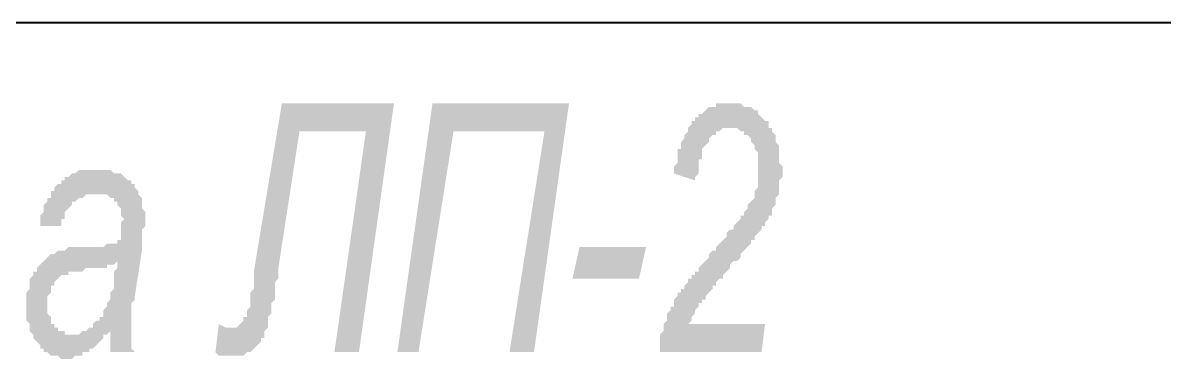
# Model space of a CAD drawing. Header units: millimetres. Extents: x 1372 to 666090, y 1285 to 31551.
# Drawn here: x 576732 to 578092, y 3832 to 4232 of the extents above; entities that cross this region are included whole.
import ezdxf

# ---------------------------------------------------------------- set-up
doc = ezdxf.new("R2010")
doc.units = ezdxf.units.MM
doc.layers.add('PDF _2D-чертеж - Общий_Ном._пера__21', color=7, linetype='Continuous')
doc.layers.add('PDF _75-АЗ Штамп', color=7, linetype='Continuous')

msp = doc.modelspace()

# ---------------------------------------------------------------- hatches: boundary and pattern name
at = {"layer": 'PDF _75-АЗ Штамп', "transparency": 33554559}
for points in [[(577040.9, 4136.2), (577174.4, 4136.2), (577132.7, 3840.1), (577103.5, 3840.1), (577141, 4102.8), (577061.8, 4102.8), (577036.7, 3940.2), (577036.7, 3931.8), (577036.7, 3927.7), (577032.6, 3923.5), (577032.6, 3915.2), (577032.6, 3911), (577032.6, 3906.8), (577032.6, 3902.7), (577028.4, 3898.5), (577028.4, 3894.3), (577028.4, 3890.1), (577028.4, 3886), (577024.2, 3881.8), (577024.2, 3877.6), (577024.2, 3873.5), (577024.2, 3869.3), (577024.2, 3869.3), (577020.1, 3865.1), (577020.1, 3860.9), (577020.1, 3860.9), (577020.1, 3856.8), (577015.9, 3856.8), (577015.9, 3856.8), (577015.9, 3852.6), (577011.7, 3848.4), (577011.7, 3848.4), (577007.5, 3844.3), (577007.5, 3844.3), (577003.4, 3840.1), (577003.4, 3840.1), (576999.2, 3840.1), (576995, 3835.9), (576995, 3835.9), (576990.9, 3835.9), (576986.7, 3835.9), (576986.7, 3835.9), (576982.5, 3835.9), (576982.5, 3835.9), (576978.4, 3835.9), (576978.4, 3835.9), (576974.2, 3835.9), (576970, 3835.9), (576965.8, 3835.9), (576965.8, 3835.9), (576961.7, 3840.1), (576965.8, 3873.5), (576974.2, 3869.3), (576974.2, 3869.3), (576978.4, 3869.3), (576982.5, 3869.3), (576982.5, 3869.3), (576982.5, 3869.3), (576986.7, 3869.3), (576986.7, 3869.3), (576990.9, 3873.5), (576990.9, 3873.5), (576995, 3877.6), (576995, 3881.8), (576999.2, 3881.8), (576999.2, 3881.8), (576999.2, 3886), (576999.2, 3890.1), (576999.2, 3890.1), (577003.4, 3894.3), (577003.4, 3898.5), (577003.4, 3902.7), (577003.4, 3906.8), (577003.4, 3911), (577007.5, 3915.2), (577007.5, 3919.3), (577007.5, 3923.5), (577007.5, 3931.8), (577007.5, 3936)], [(577178.5, 3840.1), (577220.3, 4136.2), (577382.9, 4136.2), (577341.2, 3840.1), (577312, 3840.1), (577353.7, 4102.8), (577245.3, 4102.8), (577203.6, 3840.1)], [(577491.3, 3840.1), (577491.3, 3844.3), (577491.3, 3848.4), (577491.3, 3852.6), (577491.3, 3856.8), (577491.3, 3860.9), (577495.5, 3865.1), (577495.5, 3869.3), (577495.5, 3869.3), (577495.5, 3873.5), (577499.7, 3877.6), (577499.7, 3881.8), (577499.7, 3881.8), (577499.7, 3886), (577503.9, 3890.1), (577503.9, 3894.3), (577508, 3894.3), (577508, 3898.5), (577508, 3902.7), (577512.2, 3906.8), (577512.2, 3911), (577516.4, 3911), (577516.4, 3915.2), (577520.5, 3915.2), (577520.5, 3919.3), (577520.5, 3919.3), (577524.7, 3923.5), (577524.7, 3923.5), (577524.7, 3927.7), (577528.9, 3927.7), (577528.9, 3931.8), (577533.1, 3931.8), (577533.1, 3936), (577537.2, 3936), (577537.2, 3940.2), (577541.4, 3944.4), (577541.4, 3944.4), (577545.6, 3948.5), (577549.7, 3952.7), (577549.7, 3956.9), (577553.9, 3961), (577558.1, 3961), (577558.1, 3965.2), (577562.2, 3969.4), (577562.2, 3969.4), (577566.4, 3973.6), (577570.6, 3977.7), (577570.6, 3981.9), (577574.8, 3986.1), (577578.9, 3986.1), (577578.9, 3990.2), (577583.1, 3994.4), (577583.1, 3994.4), (577587.3, 3998.6), (577587.3, 3998.6), (577587.3, 4002.7), (577591.4, 4002.7), (577591.4, 4002.7), (577591.4, 4006.9), (577595.6, 4011.1), (577595.6, 4015.3), (577599.8, 4019.4), (577599.8, 4019.4), (577604, 4023.6), (577604, 4027.8), (577604, 4031.9), (577608.1, 4036.1), (577608.1, 4036.1), (577608.1, 4040.3), (577608.1, 4044.5), (577608.1, 4048.6), (577608.1, 4052.8), (577608.1, 4057), (577608.1, 4057), (577608.1, 4061.1), (577608.1, 4065.3), (577608.1, 4069.5), (577608.1, 4073.6), (577608.1, 4077.8), (577604, 4082), (577604, 4086.2), (577604, 4086.2), (577599.8, 4090.3), (577599.8, 4094.5), (577599.8, 4094.5), (577595.6, 4098.7), (577591.4, 4098.7), (577591.4, 4102.8), (577587.3, 4102.8), (577587.3, 4102.8), (577583.1, 4107), (577578.9, 4107), (577578.9, 4107), (577574.8, 4107), (577570.6, 4107), (577570.6, 4107), (577566.4, 4107), (577562.2, 4102.8), (577562.2, 4102.8), (577558.1, 4102.8), (577558.1, 4098.7), (577553.9, 4098.7), (577549.7, 4094.5), (577549.7, 4094.5), (577549.7, 4090.3), (577545.6, 4086.2), (577545.6, 4086.2), (577541.4, 4082), (577541.4, 4077.8), (577541.4, 4073.6), (577541.4, 4069.5), (577537.2, 4069.5), (577537.2, 4065.3), (577537.2, 4061.1), (577537.2, 4052.8), (577533.1, 4048.6), (577533.1, 4044.5), (577508, 4052.8), (577508, 4057), (577508, 4061.1), (577512.2, 4065.3), (577512.2, 4069.5), (577512.2, 4073.6), (577512.2, 4077.8), (577512.2, 4082), (577516.4, 4082), (577516.4, 4086.2), (577516.4, 4090.3), (577520.5, 4094.5), (577520.5, 4098.7), (577520.5, 4098.7), (577524.7, 4102.8), (577524.7, 4107), (577528.9, 4111.2), (577528.9, 4111.2), (577528.9, 4115.4), (577533.1, 4115.4), (577533.1, 4119.5), (577537.2, 4119.5), (577537.2, 4123.7), (577541.4, 4123.7), (577545.6, 4127.9), (577545.6, 4127.9), (577549.7, 4132), (577549.7, 4132), (577553.9, 4132), (577558.1, 4132), (577558.1, 4136.2), (577562.2, 4136.2), (577566.4, 4136.2), (577566.4, 4136.2), (577570.6, 4136.2), (577574.8, 4136.2), (577578.9, 4136.2), (577578.9, 4136.2), (577583.1, 4136.2), (577587.3, 4136.2), (577587.3, 4136.2), (577591.4, 4132), (577595.6, 4132), (577595.6, 4132), (577599.8, 4132), (577604, 4127.9), (577604, 4127.9), (577608.1, 4127.9), (577608.1, 4123.7), (577612.3, 4119.5), (577612.3, 4119.5), (577616.5, 4115.4), (577620.6, 4115.4), (577620.6, 4111.2), (577620.6, 4107), (577624.8, 4107), (577624.8, 4102.8), (577629, 4098.7), (577629, 4094.5), (577629, 4094.5), (577629, 4090.3), (577633.1, 4086.2), (577633.1, 4082), (577633.1, 4077.8), (577633.1, 4073.6), (577633.1, 4069.5), (577633.1, 4065.3), (577637.3, 4061.1), (577637.3, 4057), (577637.3, 4057), (577637.3, 4052.8), (577637.3, 4048.6), (577633.1, 4044.5), (577633.1, 4040.3), (577633.1, 4036.1), (577633.1, 4031.9), (577633.1, 4031.9), (577633.1, 4027.8), (577629, 4023.6), (577629, 4019.4), (577629, 4015.3), (577624.8, 4011.1), (577624.8, 4006.9), (577624.8, 4002.7), (577620.6, 4002.7), (577620.6, 3998.6), (577620.6, 3998.6), (577620.6, 3998.6), (577616.5, 3994.4), (577616.5, 3994.4), (577616.5, 3990.2), (577612.3, 3990.2), (577612.3, 3986.1), (577612.3, 3986.1), (577608.1, 3981.9), (577608.1, 3981.9), (577604, 3977.7), (577604, 3973.6), (577599.8, 3973.6), (577599.8, 3969.4), (577595.6, 3965.2), (577595.6, 3965.2), (577591.4, 3961), (577587.3, 3956.9), (577587.3, 3952.7), (577583.1, 3948.5), (577578.9, 3948.5), (577574.8, 3944.4), (577574.8, 3940.2), (577570.6, 3936), (577566.4, 3931.8), (577566.4, 3927.7), (577562.2, 3927.7), (577558.1, 3923.5), (577558.1, 3919.3), (577553.9, 3919.3), (577553.9, 3915.2), (577549.7, 3911), (577549.7, 3911), (577545.6, 3906.8), (577545.6, 3902.7), (577541.4, 3902.7), (577541.4, 3898.5), (577537.2, 3898.5), (577537.2, 3894.3), (577533.1, 3890.1), (577533.1, 3886), (577533.1, 3886), (577528.9, 3881.8), (577528.9, 3877.6), (577524.7, 3873.5), (577524.7, 3873.5), (577616.5, 3873.5), (577612.3, 3840.1)]]:
    msp.add_hatch(color=256, dxfattribs=at).paths.add_polyline_path(points)
h = msp.add_hatch(color=256, dxfattribs=at)
h.paths.add_polyline_path([(576836.6, 3865.1), (576832.4, 3860.9), (576828.2, 3860.9), (576828.2, 3856.8), (576824, 3852.6), (576824, 3852.6), (576819.9, 3848.4), (576819.9, 3848.4), (576815.7, 3844.3), (576811.5, 3844.3), (576811.5, 3840.1), (576807.4, 3840.1), (576807.4, 3840.1), (576803.2, 3840.1), (576803.2, 3835.9), (576799, 3835.9), (576794.8, 3835.9), (576794.8, 3835.9), (576790.7, 3831.8), (576786.5, 3831.8), (576782.3, 3831.8), (576782.3, 3831.8), (576778.2, 3831.8), (576778.2, 3831.8), (576774, 3835.9), (576769.8, 3835.9), (576769.8, 3835.9), (576765.7, 3835.9), (576761.5, 3840.1), (576761.5, 3840.1), (576757.3, 3840.1), (576757.3, 3844.3), (576753.1, 3844.3), (576753.1, 3848.4), (576749, 3852.6), (576749, 3852.6), (576744.8, 3856.8), (576744.8, 3860.9), (576740.6, 3865.1), (576740.6, 3865.1), (576740.6, 3869.3), (576740.6, 3873.5), (576736.5, 3877.6), (576736.5, 3881.8), (576736.5, 3886), (576736.5, 3890.1), (576736.5, 3894.3), (576736.5, 3894.3), (576736.5, 3898.5), (576736.5, 3902.7), (576736.5, 3906.8), (576736.5, 3911), (576740.6, 3915.2), (576740.6, 3919.3), (576740.6, 3923.5), (576740.6, 3927.7), (576740.6, 3927.7), (576744.8, 3931.8), (576744.8, 3936), (576749, 3936), (576749, 3940.2), (576753.1, 3944.4), (576753.1, 3944.4), (576757.3, 3948.5), (576757.3, 3948.5), (576761.5, 3952.7), (576761.5, 3952.7), (576765.7, 3956.9), (576765.7, 3956.9), (576769.8, 3956.9), (576774, 3961), (576774, 3961), (576778.2, 3961), (576782.3, 3961), (576782.3, 3961), (576782.3, 3961), (576786.5, 3965.2), (576790.7, 3965.2), (576790.7, 3965.2), (576794.8, 3965.2), (576799, 3965.2), (576799, 3965.2), (576803.2, 3965.2), (576807.4, 3965.2), (576811.5, 3965.2), (576811.5, 3965.2), (576815.7, 3965.2), (576819.9, 3965.2), (576824, 3965.2), (576828.2, 3965.2), (576832.4, 3969.4), (576832.4, 3969.4), (576836.6, 3969.4), (576840.7, 3969.4), (576840.7, 3969.4), (576844.9, 3969.4), (576844.9, 3973.6), (576849.1, 3973.6), (576849.1, 3973.6), (576849.1, 3977.7), (576849.1, 3981.9), (576849.1, 3986.1), (576849.1, 3990.2), (576849.1, 3994.4), (576853.2, 3998.6), (576853.2, 3998.6), (576849.1, 4002.7), (576849.1, 4006.9), (576849.1, 4011.1), (576849.1, 4011.1), (576844.9, 4015.3), (576844.9, 4019.4), (576840.7, 4019.4), (576840.7, 4023.6), (576836.6, 4023.6), (576836.6, 4023.6), (576832.4, 4027.8), (576832.4, 4027.8), (576828.2, 4027.8), (576824, 4027.8), (576819.9, 4027.8), (576819.9, 4027.8), (576815.7, 4027.8), (576811.5, 4027.8), (576807.4, 4027.8), (576807.4, 4027.8), (576803.2, 4023.6), (576799, 4023.6), (576799, 4023.6), (576794.8, 4019.4), (576794.8, 4019.4), (576790.7, 4019.4), (576790.7, 4015.3), (576786.5, 4011.1), (576786.5, 4011.1), (576782.3, 4006.9), (576782.3, 4002.7), (576782.3, 3998.6), (576778.2, 3998.6), (576778.2, 3994.4), (576778.2, 3990.2), (576778.2, 3990.2), (576753.1, 3990.2), (576753.1, 3994.4), (576753.1, 3998.6), (576753.1, 4002.7), (576757.3, 4006.9), (576757.3, 4011.1), (576757.3, 4015.3), (576761.5, 4019.4), (576761.5, 4023.6), (576765.7, 4023.6), (576765.7, 4027.8), (576765.7, 4031.9), (576769.8, 4031.9), (576769.8, 4036.1), (576774, 4040.3), (576774, 4040.3), (576778.2, 4040.3), (576778.2, 4044.5), (576782.3, 4044.5), (576782.3, 4048.6), (576786.5, 4048.6), (576786.5, 4048.6), (576790.7, 4052.8), (576794.8, 4052.8), (576794.8, 4052.8), (576799, 4057), (576803.2, 4057), (576803.2, 4057), (576807.4, 4057), (576811.5, 4057), (576811.5, 4057), (576815.7, 4057), (576819.9, 4057), (576819.9, 4057), (576824, 4057), (576828.2, 4057), (576828.2, 4057), (576832.4, 4057), (576836.6, 4057), (576836.6, 4057), (576840.7, 4052.8), (576844.9, 4052.8), (576844.9, 4052.8), (576849.1, 4052.8), (576853.2, 4048.6), (576853.2, 4048.6), (576857.4, 4044.5), (576857.4, 4044.5), (576861.6, 4044.5), (576861.6, 4040.3), (576865.7, 4040.3), (576865.7, 4036.1), (576869.9, 4031.9), (576869.9, 4031.9), (576869.9, 4027.8), (576874.1, 4023.6), (576874.1, 4019.4), (576874.1, 4015.3), (576874.1, 4011.1), (576878.3, 4006.9), (576878.3, 4002.7), (576878.3, 4002.7), (576878.3, 3998.6), (576878.3, 3994.4), (576878.3, 3990.2), (576874.1, 3986.1), (576874.1, 3981.9), (576874.1, 3977.7), (576874.1, 3973.6), (576874.1, 3969.4), (576874.1, 3965.2), (576874.1, 3961), (576865.7, 3906.8), (576865.7, 3902.7), (576861.6, 3898.5), (576861.6, 3894.3), (576861.6, 3890.1), (576861.6, 3886), (576861.6, 3881.8), (576861.6, 3877.6), (576861.6, 3873.5), (576861.6, 3869.3), (576861.6, 3869.3), (576861.6, 3869.3), (576861.6, 3865.1), (576861.6, 3860.9), (576861.6, 3856.8), (576861.6, 3852.6), (576861.6, 3848.4), (576861.6, 3844.3), (576865.7, 3840.1), (576865.7, 3840.1), (576836.6, 3840.1), (576836.6, 3840.1), (576836.6, 3844.3), (576836.6, 3848.4), (576836.6, 3852.6), (576836.6, 3856.8), (576836.6, 3860.9), (576836.6, 3865.1)], flags=0)
h.paths.add_polyline_path([(576844.9, 3948.5), (576840.7, 3944.4), (576840.7, 3944.4), (576836.6, 3944.4), (576832.4, 3944.4), (576832.4, 3944.4), (576832.4, 3940.2), (576828.2, 3940.2), (576828.2, 3940.2), (576824, 3940.2), (576819.9, 3940.2), (576815.7, 3940.2), (576811.5, 3940.2), (576811.5, 3940.2), (576807.4, 3940.2), (576803.2, 3936), (576799, 3936), (576799, 3936), (576794.8, 3936), (576790.7, 3936), (576790.7, 3936), (576786.5, 3936), (576786.5, 3931.8), (576782.3, 3931.8), (576782.3, 3931.8), (576782.3, 3931.8), (576778.2, 3931.8), (576774, 3927.7), (576774, 3927.7), (576769.8, 3923.5), (576769.8, 3919.3), (576765.7, 3919.3), (576765.7, 3919.3), (576765.7, 3915.2), (576765.7, 3911), (576761.5, 3906.8), (576761.5, 3902.7), (576761.5, 3898.5), (576761.5, 3898.5), (576761.5, 3894.3), (576761.5, 3890.1), (576761.5, 3886), (576765.7, 3881.8), (576765.7, 3877.6), (576765.7, 3873.5), (576769.8, 3873.5), (576769.8, 3873.5), (576769.8, 3869.3), (576774, 3869.3), (576774, 3865.1), (576778.2, 3865.1), (576782.3, 3865.1), (576782.3, 3860.9), (576786.5, 3860.9), (576790.7, 3860.9), (576790.7, 3860.9), (576794.8, 3860.9), (576794.8, 3860.9), (576799, 3860.9), (576803.2, 3865.1), (576803.2, 3865.1), (576807.4, 3865.1), (576811.5, 3869.3), (576811.5, 3869.3), (576815.7, 3869.3), (576815.7, 3873.5), (576819.9, 3877.6), (576824, 3877.6), (576824, 3881.8), (576828.2, 3881.8), (576828.2, 3886), (576828.2, 3890.1), (576832.4, 3894.3), (576832.4, 3898.5), (576832.4, 3898.5), (576836.6, 3902.7), (576836.6, 3902.7), (576836.6, 3906.8), (576836.6, 3911), (576840.7, 3915.2), (576840.7, 3919.3), (576840.7, 3923.5), (576840.7, 3927.7), (576840.7, 3931.8), (576840.7, 3936), (576844.9, 3940.2), (576844.9, 3944.4), (576844.9, 3948.5)], flags=0)

# ---------------------------------------------------------------- linework, layer by layer
at = {"layer": 'PDF _2D-чертеж - Общий_Ном._пера__21', "lineweight": 40}
msp.add_lwpolyline([(586825.2, 4232.1), (574947.3, 4232.1)], dxfattribs=at)
at = {"layer": 'PDF _75-АЗ Штамп', "lineweight": 18, "transparency": 33554559}
msp.add_solid([(577387.1, 3927.7), (577395.4, 3965.2), (577466.3, 3927.7), (577474.7, 3965.2)], dxfattribs=at)

doc.saveas('drawing.dxf')
